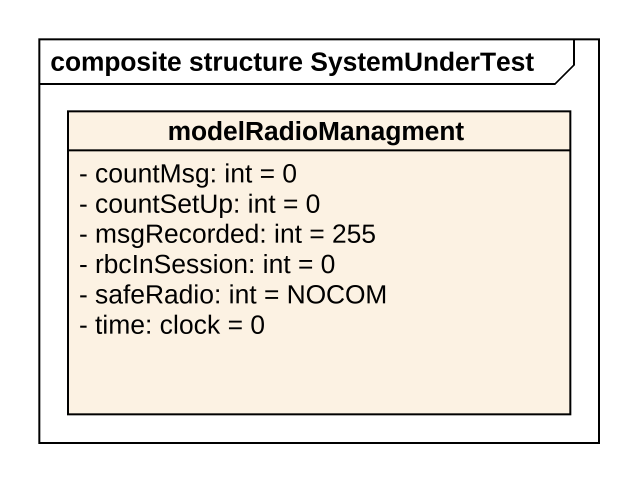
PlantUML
@startuml
mainframe composite structure SystemUnderTest
hide circle
hide empty members
skinparam classAttributeIconSize 0
class modelRadioManagment #FCF2E3 {
  - countMsg: int = 0
  - countSetUp: int = 0
  - msgRecorded: int = 255
  - rbcInSession: int = 0
  - safeRadio: int = NOCOM
  - time: clock = 0
}
@enduml
